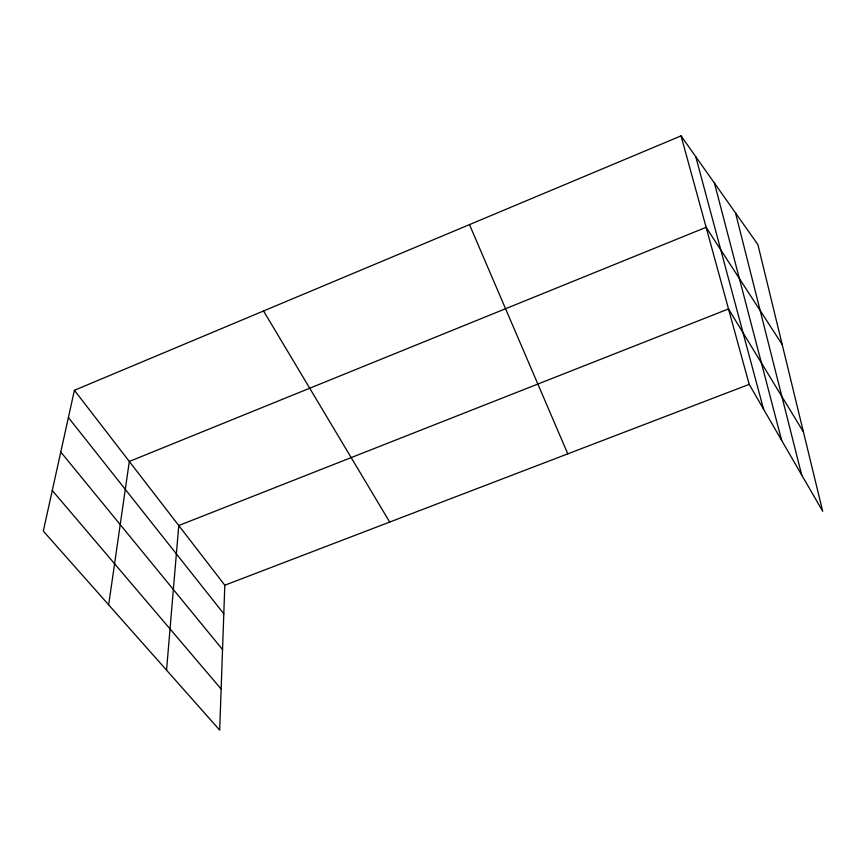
<?xml version="1.0" encoding="UTF-8"?>
<svg xmlns="http://www.w3.org/2000/svg" width="866" height="866" viewBox="0 0 866 866"><rect width="100%" height="100%" fill="white"/><g stroke="black" fill="none" stroke-linecap="round" stroke-linejoin="round"><path stroke-width="1.3" d="M74.411 390.295L224.814 585.221L219.683 730.114L43.3 531.085L74.411 390.295L681.055 135.886L757.902 244.591L822.7 511.276L749.198 384.363L681.055 135.886M166.553 670.165L178.764 525.532L728.512 308.935L803.41 431.885M108.661 604.825L129.315 461.459L706.126 227.314L782.16 344.452M224.814 585.221L749.198 384.363M52.274 490.492L221.144 689.033M60.772 452.009L222.54 649.576M68.392 417.531L223.807 613.788M263.545 310.981L389.7 522.057M469.48 224.619L567.793 453.849M695.744 156.67L763.563 409.185M714.461 183.148L781.652 440.404M735.515 212.917L801.7 475.023"/></g></svg>
